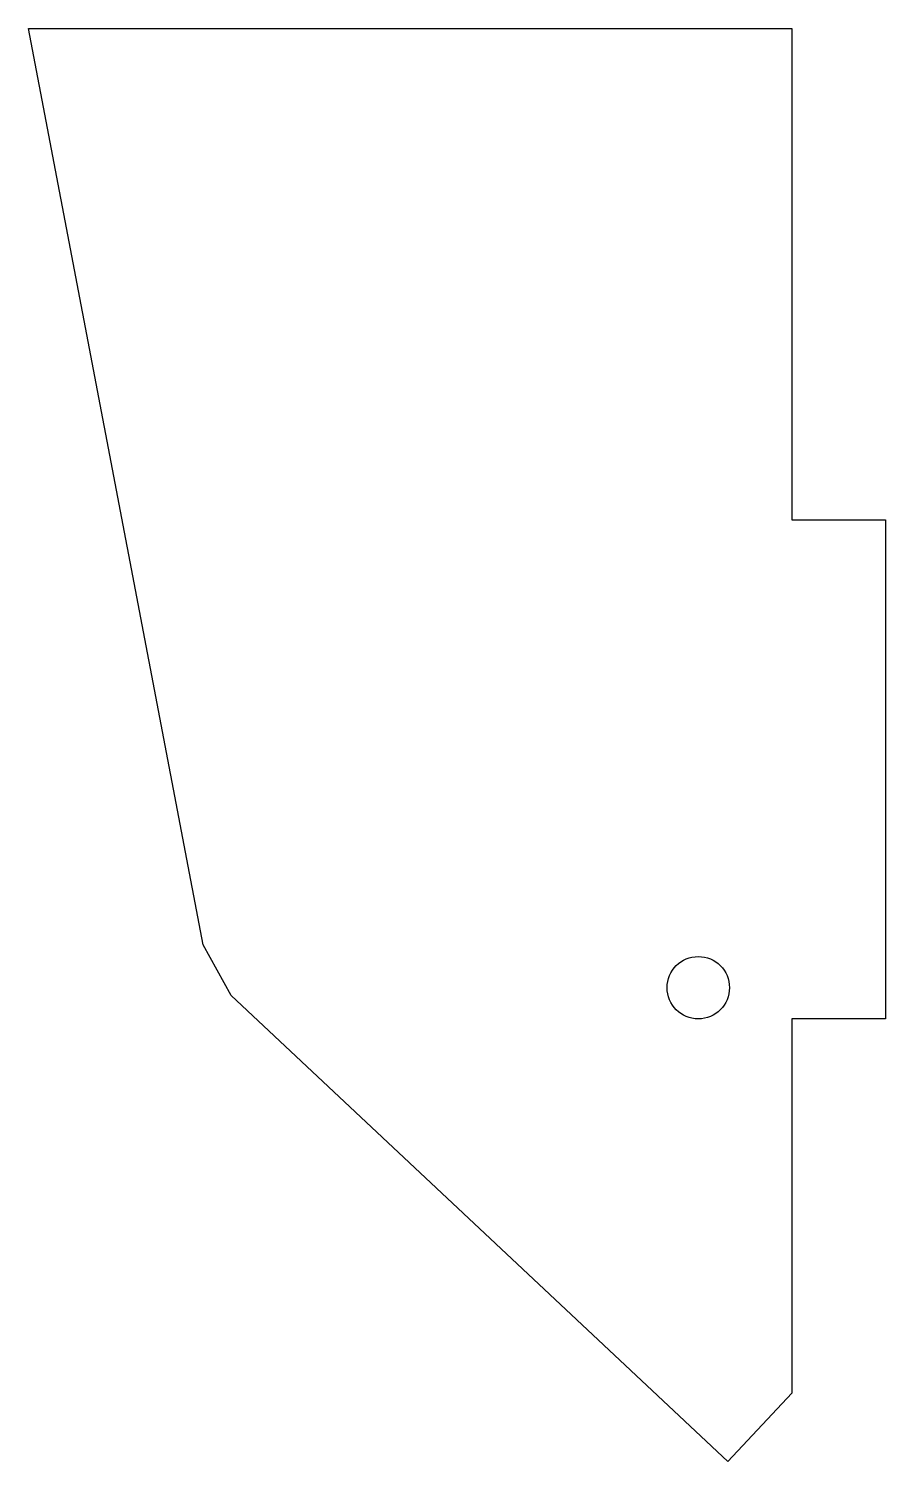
# Model space of a CAD drawing. Header units: millimetres. Extents: x -470.5 to -443, y -50.5 to -4.6.
import ezdxf

# ---------------------------------------------------------------- set-up
doc = ezdxf.new("R2010")
doc.units = ezdxf.units.MM
doc.layers.get('0').update_dxf_attribs({"linetype": 'CONTINUOUS'})

msp = doc.modelspace()

# ---------------------------------------------------------------- linework, layer by layer
msp.add_lwpolyline([(-443, -36.323), (-446, -36.323), (-446, -48.323), (-448.052, -50.512), (-463.985, -35.574), (-464.88, -33.947), (-470.477, -4.567), (-446, -4.567), (-446, -20.323), (-443, -20.323)], close=True)
msp.add_circle((-449, -35.323), 1)

doc.saveas('drawing.dxf')
